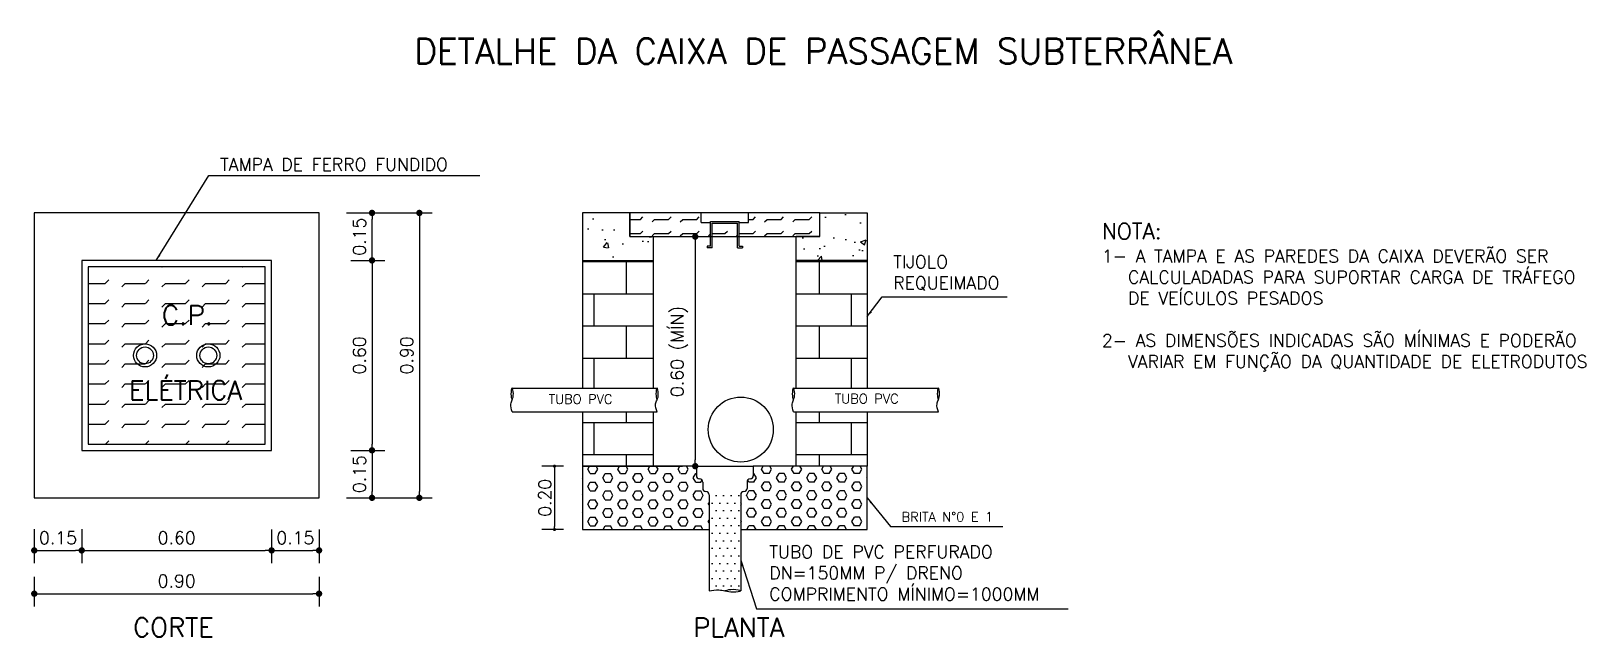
# Model space of a CAD drawing. Extents: x -0.01 to 4.9, y -0.44 to 1.47.
import ezdxf

# ---------------------------------------------------------------- set-up
doc = ezdxf.new("R2010")
doc.units = 0
doc.header["$MEASUREMENT"] = 0
doc.layers.get('0').update_dxf_attribs({"linetype": 'CONTINUOUS'})
doc.layers.get('DEFPOINTS').update_dxf_attribs({"linetype": 'CONTINUOUS'})
doc.layers.add('DETALHES', color=4, linetype='CONTINUOUS')
doc.styles.add('ROMANS', font='romans.shx')
doc.styles.add('TEXTO3', font='sanss___.ttf', dxfattribs={"height": 0.03})
doc.dimstyles.new('LINEAR', dxfattribs={"dimtxt": 0.04, "dimasz": 0.02, "dimexe": 0.04, "dimexo": 0.25, "dimgap": 0.02, "dimtad": 1, "dimzin": 0, "dimtxsty": 'ROMANS', "dimblk1": 'DOT', "dimblk2": 'DOT', "dimsah": 1, "dimcen": 0.09, "dimclrd": 1, "dimclre": 1, "dimclrt": 3, "dimazin": 3, "dimtfac": 1, "dimtdec": 4, "dimtofl": 0, "dimtmove": 0, "dimatfit": 3, "dimtolj": 1, "dimtzin": 0})
doc.dimstyles.new('LINEAR$0', dxfattribs={"dimtxt": 0.04, "dimasz": 0.01, "dimexe": 0.04, "dimexo": 0.06, "dimgap": 0.01, "dimtad": 1, "dimzin": 0, "dimtxsty": 'ROMANS', "dimblk1": 'DOT', "dimblk2": 'DOT', "dimsah": 1, "dimcen": 0.09, "dimclrd": 1, "dimclre": 1, "dimclrt": 3, "dimazin": 3, "dimtfac": 0.1, "dimtdec": 4, "dimtofl": 0, "dimtmove": 0, "dimatfit": 3, "dimtolj": 1, "dimtzin": 0})
doc.dimstyles.new('TEXTO', dxfattribs={"dimtxt": 0.04, "dimasz": 0.02, "dimexe": 0.04, "dimexo": 0.25, "dimgap": 0.015, "dimtad": 1, "dimzin": 0, "dimtxsty": 'ROMANS', "dimcen": 0.09, "dimclrd": 1, "dimclre": 1, "dimclrt": 3, "dimazin": 3, "dimtfac": 1, "dimtdec": 4, "dimtofl": 0, "dimtmove": 0, "dimatfit": 3, "dimtolj": 1, "dimtzin": 0})

# ---------------------------------------------------------------- blocks, each defined once
blk = doc.blocks.new('_DOT')
at = {"color": 0, "linetype": 'BYBLOCK'}
blk.add_line((-0.5, 0), (-1, 0), dxfattribs=at)
at = {"color": 0, "linetype": 'BYBLOCK', "const_width": 0.5}
blk.add_lwpolyline([(-0.25, 0, 1), (0.25, 0, 1)], format="xyb", close=True, dxfattribs=at)
blk = doc.blocks.new('*D2')
at = {"color": 1, "linetype": 'BYBLOCK'}
for p, q in [((1.9492, 0.825), (2.0485, 0.825)), ((2.0885, 0.805), (2.0885, 0.12)), ((1.9492, 0.1), (2.0485, 0.1))]:
    blk.add_line(p, q, dxfattribs=at)
at = {"layer": 'DEFPOINTS', "color": 0, "linetype": 'BYBLOCK'}
for p in [(2.1992, 0.825), (2.0885, 0.1), (2.1992, 0.1)]:
    blk.add_point(p, dxfattribs=at)
at = {"color": 1, "linetype": 'BYBLOCK', "xscale": 0.02, "yscale": 0.02, "zscale": 0.02}
for p, rotation in [((2.0885, 0.825), 90), ((2.0885, 0.1), 270)]:
    blk.add_blockref('_DOT', p, dxfattribs=dict(at, rotation=rotation))
at = {"color": 3, "linetype": 'BYBLOCK', "insert": (2.038, 0.4625), "char_height": 0.04, "attachment_point": 5, "rotation": 90, "style": 'ROMANS'}
blk.add_mtext('\\A1;0.60 (MÍN)', dxfattribs=at)
blk = doc.blocks.new('*D3')
at = {"color": 1, "linetype": 'BYBLOCK'}
for p, q in [((1.6721, 0.1), (1.6036, 0.1)), ((1.6436, 0.09), (1.6436, -0.09)), ((1.6721, -0.1), (1.6036, -0.1))]:
    blk.add_line(p, q, dxfattribs=at)
at = {"layer": 'DEFPOINTS', "color": 0, "linetype": 'BYBLOCK'}
for p in [(1.7321, 0.1), (1.6436, -0.1), (1.7321, -0.1)]:
    blk.add_point(p, dxfattribs=at)
at = {"color": 1, "linetype": 'BYBLOCK', "xscale": 0.01, "yscale": 0.01, "zscale": 0.01}
for p, rotation in [((1.6436, 0.1), 90), ((1.6436, -0.1), 270)]:
    blk.add_blockref('_DOT', p, dxfattribs=dict(at, rotation=rotation))
at = {"color": 3, "linetype": 'BYBLOCK', "insert": (1.6136, 0), "char_height": 0.04, "attachment_point": 5, "rotation": 90, "style": 'ROMANS'}
blk.add_mtext('\\A1;0.20', dxfattribs=at)
blk = doc.blocks.new('*D4')
at = {"color": 1, "linetype": 'BYBLOCK'}
for p, q in [((1, 0.9), (1.1073, 0.9)), ((1.0673, 0.77), (1.0673, 0.88)), ((1, 0.75), (1.1073, 0.75))]:
    blk.add_line(p, q, dxfattribs=at)
at = {"layer": 'DEFPOINTS', "color": 0, "linetype": 'BYBLOCK'}
for p in [(0.75, 0.9), (1.0673, 0.9), (0.75, 0.75)]:
    blk.add_point(p, dxfattribs=at)
at = {"color": 1, "linetype": 'BYBLOCK', "xscale": 0.02, "yscale": 0.02, "zscale": 0.02}
for p, rotation in [((1.0673, 0.9), 90), ((1.0673, 0.75), 270)]:
    blk.add_blockref('_DOT', p, dxfattribs=dict(at, rotation=rotation))
at = {"color": 3, "linetype": 'BYBLOCK', "insert": (1.0273, 0.825), "char_height": 0.04, "attachment_point": 5, "rotation": 90, "style": 'ROMANS'}
blk.add_mtext('\\A1;0.15', dxfattribs=at)
blk = doc.blocks.new('*D5')
at = {"color": 1, "linetype": 'BYBLOCK'}
for p, q in [((1, 0.75), (1.1073, 0.75)), ((1.0673, 0.73), (1.0673, 0.17)), ((1, 0.15), (1.1073, 0.15))]:
    blk.add_line(p, q, dxfattribs=at)
at = {"layer": 'DEFPOINTS', "color": 0, "linetype": 'BYBLOCK'}
for p in [(0.75, 0.75), (0.75, 0.15), (1.0673, 0.15)]:
    blk.add_point(p, dxfattribs=at)
at = {"color": 1, "linetype": 'BYBLOCK', "xscale": 0.02, "yscale": 0.02, "zscale": 0.02}
for p, rotation in [((1.0673, 0.75), 90), ((1.0673, 0.15), 270)]:
    blk.add_blockref('_DOT', p, dxfattribs=dict(at, rotation=rotation))
at = {"color": 3, "linetype": 'BYBLOCK', "insert": (1.0273, 0.45), "char_height": 0.04, "attachment_point": 5, "rotation": 90, "style": 'ROMANS'}
blk.add_mtext('\\A1;0.60', dxfattribs=at)
blk = doc.blocks.new('*D6')
at = {"color": 1, "linetype": 'BYBLOCK'}
for p, q in [((1, 0.15), (1.1073, 0.15)), ((1.0673, 0.13), (1.0673, 0.02)), ((1, 0), (1.1073, 0))]:
    blk.add_line(p, q, dxfattribs=at)
at = {"layer": 'DEFPOINTS', "color": 0, "linetype": 'BYBLOCK'}
for p in [(0.75, 0.15), (0.75, 0), (1.0673, 0)]:
    blk.add_point(p, dxfattribs=at)
at = {"color": 1, "linetype": 'BYBLOCK', "xscale": 0.02, "yscale": 0.02, "zscale": 0.02}
for p, rotation in [((1.0673, 0.15), 90), ((1.0673, 0), 270)]:
    blk.add_blockref('_DOT', p, dxfattribs=dict(at, rotation=rotation))
at = {"color": 3, "linetype": 'BYBLOCK', "insert": (1.0273, 0.075), "char_height": 0.04, "attachment_point": 5, "rotation": 90, "style": 'ROMANS'}
blk.add_mtext('\\A1;0.15', dxfattribs=at)
blk = doc.blocks.new('*D7')
at = {"color": 1, "linetype": 'BYBLOCK'}
for p, q in [((0.9863, 0.9), (1.2568, 0.9)), ((1.2168, 0.88), (1.2168, 0.02)), ((0.9863, 0), (1.2568, 0))]:
    blk.add_line(p, q, dxfattribs=at)
at = {"layer": 'DEFPOINTS', "color": 0, "linetype": 'BYBLOCK'}
for p in [(0.7363, 0.9), (0.7363, 0), (1.2168, 0)]:
    blk.add_point(p, dxfattribs=at)
at = {"color": 1, "linetype": 'BYBLOCK', "xscale": 0.02, "yscale": 0.02, "zscale": 0.02}
for p, rotation in [((1.2168, 0.9), 90), ((1.2168, 0), 270)]:
    blk.add_blockref('_DOT', p, dxfattribs=dict(at, rotation=rotation))
at = {"color": 3, "linetype": 'BYBLOCK', "insert": (1.1768, 0.45), "char_height": 0.04, "attachment_point": 5, "rotation": 90, "style": 'ROMANS'}
blk.add_mtext('\\A1;0.90', dxfattribs=at)
blk = doc.blocks.new('*D8')
at = {"color": 1, "linetype": 'BYBLOCK'}
for p, q in [((0, -0.0986), (0, -0.2061)), ((0.15, -0.0986), (0.15, -0.2061)), ((0.02, -0.1661), (0.13, -0.1661))]:
    blk.add_line(p, q, dxfattribs=at)
at = {"layer": 'DEFPOINTS', "color": 0, "linetype": 'BYBLOCK'}
for p in [(0, 0.1514), (0.15, 0.1514), (0.15, -0.1661)]:
    blk.add_point(p, dxfattribs=at)
at = {"color": 1, "linetype": 'BYBLOCK', "xscale": 0.02, "yscale": 0.02, "zscale": 0.02, "rotation": 180}
blk.add_blockref('_DOT', (0, -0.1661), dxfattribs=at)
at = {"color": 1, "linetype": 'BYBLOCK', "xscale": 0.02, "yscale": 0.02, "zscale": 0.02}
blk.add_blockref('_DOT', (0.15, -0.1661), dxfattribs=at)
at = {"color": 3, "linetype": 'BYBLOCK', "insert": (0.075, -0.1261), "char_height": 0.04, "attachment_point": 5, "style": 'ROMANS'}
blk.add_mtext('\\A1;0.15', dxfattribs=at)
blk = doc.blocks.new('*D9')
at = {"color": 1, "linetype": 'BYBLOCK'}
for p, q in [((0.15, -0.1), (0.15, -0.2061)), ((0.75, -0.1), (0.75, -0.2061)), ((0.17, -0.1661), (0.73, -0.1661))]:
    blk.add_line(p, q, dxfattribs=at)
at = {"layer": 'DEFPOINTS', "color": 0, "linetype": 'BYBLOCK'}
for p in [(0.15, 0.15), (0.75, 0.15), (0.75, -0.1661)]:
    blk.add_point(p, dxfattribs=at)
at = {"color": 1, "linetype": 'BYBLOCK', "xscale": 0.02, "yscale": 0.02, "zscale": 0.02, "rotation": 180}
blk.add_blockref('_DOT', (0.15, -0.1661), dxfattribs=at)
at = {"color": 1, "linetype": 'BYBLOCK', "xscale": 0.02, "yscale": 0.02, "zscale": 0.02}
blk.add_blockref('_DOT', (0.75, -0.1661), dxfattribs=at)
at = {"color": 3, "linetype": 'BYBLOCK', "insert": (0.45, -0.1261), "char_height": 0.04, "attachment_point": 5, "style": 'ROMANS'}
blk.add_mtext('\\A1;0.60', dxfattribs=at)
blk = doc.blocks.new('*D10')
at = {"color": 1, "linetype": 'BYBLOCK'}
for p, q in [((0.75, -0.1), (0.75, -0.2061)), ((0.9, -0.1), (0.9, -0.2061)), ((0.77, -0.1661), (0.88, -0.1661))]:
    blk.add_line(p, q, dxfattribs=at)
at = {"layer": 'DEFPOINTS', "color": 0, "linetype": 'BYBLOCK'}
for p in [(0.75, 0.15), (0.9, 0.15), (0.9, -0.1661)]:
    blk.add_point(p, dxfattribs=at)
at = {"color": 1, "linetype": 'BYBLOCK', "xscale": 0.02, "yscale": 0.02, "zscale": 0.02, "rotation": 180}
blk.add_blockref('_DOT', (0.75, -0.1661), dxfattribs=at)
at = {"color": 1, "linetype": 'BYBLOCK', "xscale": 0.02, "yscale": 0.02, "zscale": 0.02}
blk.add_blockref('_DOT', (0.9, -0.1661), dxfattribs=at)
at = {"color": 3, "linetype": 'BYBLOCK', "insert": (0.825, -0.1261), "char_height": 0.04, "attachment_point": 5, "style": 'ROMANS'}
blk.add_mtext('\\A1;0.15', dxfattribs=at)
blk = doc.blocks.new('*D11')
at = {"color": 1, "linetype": 'BYBLOCK'}
for p, q in [((0, -0.25), (0, -0.3428)), ((0.9, -0.25), (0.9, -0.3428)), ((0.02, -0.3028), (0.88, -0.3028))]:
    blk.add_line(p, q, dxfattribs=at)
at = {"layer": 'DEFPOINTS', "color": 0, "linetype": 'BYBLOCK'}
for p in [(0, 0), (0.9, 0), (0.9, -0.3028)]:
    blk.add_point(p, dxfattribs=at)
at = {"color": 1, "linetype": 'BYBLOCK', "xscale": 0.02, "yscale": 0.02, "zscale": 0.02, "rotation": 180}
blk.add_blockref('_DOT', (0, -0.3028), dxfattribs=at)
at = {"color": 1, "linetype": 'BYBLOCK', "xscale": 0.02, "yscale": 0.02, "zscale": 0.02}
blk.add_blockref('_DOT', (0.9, -0.3028), dxfattribs=at)
at = {"color": 3, "linetype": 'BYBLOCK', "insert": (0.45, -0.2628), "char_height": 0.04, "attachment_point": 5, "style": 'ROMANS'}
blk.add_mtext('\\A1;0.90', dxfattribs=at)

msp = doc.modelspace()

# ---------------------------------------------------------------- hatches: boundary and pattern name
at = {"layer": 'DETALHES'}
h = msp.add_hatch(dxfattribs=at)
h.set_pattern_fill('AR-CONC', color=1, scale=0.001, style=0)
h.set_pattern_definition([(50, (-100.54173, -166.386), (0.18218467, -0.01593909), [0.01905, -0.20955]), (355, (-100.54173, -166.386), (-0.03524283, 0.19105664), [0.01524, -0.16764]), (100.451, (-100.52655, -166.38733), (0.1469425, 0.17511669), [0.01619, -0.17809]), (46.1842, (-100.54173, -166.3352), (0.27107904, -0.04204233), [0.028575, -0.314325]), (96.6356, (-100.51914, -166.3387), (0.23740423, 0.24742556), [0.024285, -0.267135]), (351.184, (-100.54173, -166.3352), (0.2374046, 0.2474251), [0.02286, -0.25146]), (21, (-100.51633, -166.3479), (0.15161488, -0.10226552), [0.01905, -0.20955]), (326, (-100.51633, -166.3479), (0.06180203, 0.18418797), [0.01524, -0.16764]), (71.4514, (-100.5037, -166.35642), (0.21341649, 0.08192286), [0.01619, -0.17809]), (37.5, (-100.54173, -166.386), (0.003088603, 0.084555039), [0, -0.165608, 0, -0.17018, 0, -0.168275]), (7.5, (-100.54173, -166.386), (0.066819663, 0.100180575), [0, -0.097028, 0, -0.161798, 0, -0.064135]), (327.5, (-100.59837, -166.386), (0.135590595, -0.005728744), [0, -0.0635, 0, -0.19812, 0, -0.26289]), (317.5, (-100.62377, -166.386), (0.14812918, 0.02542649), [0, -0.08255, 0, -0.131572, 0, -0.18669])])
h.paths.add_polyline_path([(1.8821, 0.825), (1.8821, 0.9), (1.7321, 0.9), (1.7321, 0.75), (1.9571, 0.75), (1.9571, 0.825)])
h.paths.add_polyline_path([(2.6321, 0.75), (2.6321, 0.9), (2.4821, 0.9), (2.4821, 0.825), (2.4071, 0.825), (2.4071, 0.75)])
h = msp.add_hatch(dxfattribs=at)
h.set_pattern_fill('AR-B816', color=1, scale=0.0005, style=0)
h.set_pattern_definition([(0, (-100.54173, -166.386), (0, 0.1016), []), (90, (-100.54173, -166.386), (-0.1016, 0.1016), [0.1016, -0.1016])])
h.paths.add_polyline_path([(1.9571, 0.75), (1.7321, 0.75), (1.7321, 0.3466), (1.9571, 0.3466)])
h.paths.add_polyline_path([(1.9571, 0.1), (1.9571, 0.2716), (1.7321, 0.2716), (1.7321, 0.1)])
h.paths.add_polyline_path([(2.4071, 0.3466), (2.6321, 0.3466), (2.6321, 0.75), (2.4071, 0.75)])
h.paths.add_polyline_path([(2.6321, 0.1), (2.6321, 0.2716), (2.4071, 0.2716), (2.4071, 0.1)])
h = msp.add_hatch(dxfattribs=at)
h.set_pattern_fill('FLEX', color=1, scale=0.01, style=0)
h.set_pattern_definition([(0, (-100.423595, -166.835854), (0, 0.0635), [0.0635, -0.0635]), (45, (-100.360095, -166.835854), (4e-18, 0.063500027), [0.015875, -0.0580526, 0.015875, -0.0898026])])
h.paths.add_polyline_path([(0.73, 0.17), (0.73, 0.73), (0.17, 0.73), (0.17, 0.17)])
h = msp.add_hatch(dxfattribs=at)
h.set_pattern_fill('HEX', color=1, scale=0.005, style=0)
h.set_pattern_definition([(0, (-100.54173, -166.386), (0, 0.0274963), [0.015875, -0.03175]), (120, (-100.54173, -166.386), (-0.0238124943, -0.01374815), [0.015875, -0.03175]), (60, (-100.525856, -166.386), (-0.0238124943, 0.01374815), [0.015875, -0.03175])])
h.paths.add_polyline_path([(1.7321, 0.1), (1.7321, -0.1), (2.1321, -0.1), (2.1321, 0.01, 0.414214), (2.1221, 0.02, -0.414214), (2.1121, 0.03), (2.1121, 0.05, 0.414214), (2.1021, 0.06, -0.414214), (2.0921, 0.07), (2.0921, 0.1)])
h = msp.add_hatch(dxfattribs=at)
h.set_pattern_fill('HEX', color=1, scale=0.005, style=0)
h.set_pattern_definition([(180, (104.905955, -166.386), (0, 0.0274963), [0.015875, -0.03175]), (60, (104.905955, -166.386), (0.0238124943, -0.01374815), [0.015875, -0.03175]), (120, (104.89008, -166.386), (0.0238124943, 0.01374815), [0.015875, -0.03175])])
h.paths.add_polyline_path([(2.2321, 0.01, -0.414214), (2.2421, 0.02, 0.414214), (2.2521, 0.03), (2.2521, 0.05, -0.414214), (2.2621, 0.06, 0.414214), (2.2721, 0.07), (2.2721, 0.1), (2.6321, 0.1), (2.6321, -0.1), (2.2321, -0.1)])
h = msp.add_hatch(dxfattribs=at)
h.set_pattern_fill('DOTS', color=3, scale=0.015, style=0)
h.set_pattern_definition([(0, (-100.322754, -166.132392), (0.01190625, 0.0238125), [0, -0.0238125])])
h.paths.add_polyline_path([(2.2321, 0.01, -0.161327), (2.2341, 0.016), (2.1301, 0.016, -0.161327), (2.1321, 0.01), (2.1321, -0.294), (2.2321, -0.294)])

# ---------------------------------------------------------------- linework, layer by layer
at = {"layer": 'DETALHES', "color": 3}
for p, q in [((1.8821, 0.9), (1.7321, 0.9)), ((1.7321, 0.9), (1.7321, 0.3466)), ((1.8821, 0.825), (1.8821, 0.9)), ((2.4821, 0.825), (2.4821, 0.9)), ((2.4821, 0.9), (2.6321, 0.9)), ((2.6321, 0.9), (2.6321, 0.3466)), ((1.8821, 0.825), (1.9571, 0.825)), ((1.9571, 0.3466), (1.9571, 0.825)), ((2.4821, 0.825), (2.4071, 0.825)), ((2.4071, 0.3466), (2.4071, 0.825)), ((1.7321, 0.75), (1.9571, 0.75)), ((2.6321, 0.75), (2.4071, 0.75)), ((1.7321, 0.2716), (1.7321, 0.1)), ((1.9571, 0.1), (1.9571, 0.2716)), ((2.4071, 0.1), (2.4071, 0.2716)), ((2.6321, 0.2716), (2.6321, 0.1)), ((1.7321, 0.1), (1.9571, 0.1)), ((1.7321, 0.1), (1.7321, -0.1)), ((2.0921, 0.1), (1.7321, 0.1)), ((2.6321, 0.1), (2.2721, 0.1)), ((2.6321, 0.1), (2.4071, 0.1)), ((2.6321, -0.1), (2.6321, 0.1)), ((1.7321, -0.1), (2.1321, -0.1)), ((2.2321, -0.1), (2.6321, -0.1))]:
    msp.add_line(p, q, dxfattribs=at)
at = {"layer": 'DETALHES', "color": 1}
for p, q in [((1.9156, 0.8794), (1.9234, 0.8873)), ((2.0045, 0.8794), (2.0123, 0.8873)), ((2.0934, 0.8794), (2.1012, 0.8873)), ((2.2712, 0.8794), (2.279, 0.8873)), ((2.3601, 0.8794), (2.3679, 0.8873)), ((2.449, 0.8794), (2.4568, 0.8873)), ((1.8821, 0.8793), (1.9155, 0.8793)), ((1.9156, 0.835), (1.9234, 0.8428)), ((1.9522, 0.8716), (1.96, 0.8794)), ((1.96, 0.8793), (2.0044, 0.8793)), ((2.0045, 0.835), (2.0123, 0.8428)), ((2.0411, 0.8716), (2.0489, 0.8794)), ((2.0489, 0.8793), (2.0933, 0.8793)), ((2.0934, 0.835), (2.1012, 0.8428)), ((2.1823, 0.835), (2.1901, 0.8428)), ((2.2571, 0.8793), (2.2711, 0.8793)), ((2.2712, 0.835), (2.279, 0.8428)), ((2.3078, 0.8716), (2.3156, 0.8794)), ((2.3156, 0.8793), (2.36, 0.8793)), ((2.3601, 0.835), (2.3679, 0.8428)), ((2.3967, 0.8716), (2.4045, 0.8794)), ((2.4045, 0.8793), (2.4489, 0.8793)), ((2.449, 0.835), (2.4568, 0.8428)), ((1.8821, 0.8349), (1.9155, 0.8349)), ((1.9522, 0.8271), (1.96, 0.835)), ((1.96, 0.8349), (2.0044, 0.8349)), ((2.0411, 0.8271), (2.0489, 0.835)), ((2.0489, 0.8349), (2.0933, 0.8349)), ((2.13, 0.8271), (2.1371, 0.8343)), ((2.1421, 0.8349), (2.1822, 0.8349)), ((2.2189, 0.8271), (2.2221, 0.8304)), ((2.2271, 0.8349), (2.2711, 0.8349)), ((2.3078, 0.8271), (2.3156, 0.835)), ((2.3156, 0.8349), (2.36, 0.8349)), ((2.3967, 0.8271), (2.4045, 0.835)), ((2.4045, 0.8349), (2.4489, 0.8349))]:
    msp.add_line(p, q, dxfattribs=at)
at = {"layer": 'DETALHES', "color": 2}
for p, q in [((2.1071, 0.87), (2.1071, 0.9)), ((2.2571, 0.87), (2.2571, 0.9)), ((2.1071, 0.87), (2.1371, 0.87)), ((2.1371, 0.8725), (2.2271, 0.8725)), ((2.1371, 0.795), (2.1371, 0.8725)), ((2.1421, 0.8675), (2.2221, 0.8675)), ((2.1421, 0.79), (2.1421, 0.8675)), ((2.2221, 0.79), (2.2221, 0.8675)), ((2.2271, 0.795), (2.2271, 0.8725)), ((2.2271, 0.87), (2.2571, 0.87)), ((2.1371, 0.795), (2.1267, 0.795)), ((2.1267, 0.795), (2.1267, 0.79)), ((2.1421, 0.79), (2.1267, 0.79)), ((2.2221, 0.79), (2.2376, 0.79)), ((2.2271, 0.795), (2.2376, 0.795)), ((2.2376, 0.795), (2.2376, 0.79))]:
    msp.add_line(p, q, dxfattribs=at)
at = {"layer": 'DETALHES', "color": 4}
for p, q in [((1.5098, 0.3466), (1.9679, 0.3466)), ((2.3987, 0.3466), (2.8568, 0.3466)), ((1.5098, 0.2716), (1.9679, 0.2716)), ((2.3987, 0.2716), (2.8568, 0.2716)), ((2.0921, 0.1), (2.2721, 0.1)), ((2.0921, 0.1), (2.0921, 0.07)), ((2.2721, 0.1), (2.2721, 0.07)), ((2.1121, 0.05), (2.1121, 0.03)), ((2.2521, 0.05), (2.2521, 0.03)), ((2.1321, 0.01), (2.1321, -0.294)), ((2.2321, 0.01), (2.2321, -0.294))]:
    msp.add_line(p, q, dxfattribs=at)
at = {"layer": 'DETALHES', "color": 6}
for p, q in [((2.1021, 0.06), (2.1021, 0.06)), ((2.2621, 0.06), (2.2621, 0.06)), ((2.1221, 0.02), (2.1221, 0.02))]:
    msp.add_line(p, q, dxfattribs=at)
at = {"layer": 'DETALHES', "color": 3}
for points in [[(0, 0), (0.9, 0), (0.9, 0.9), (0, 0.9)], [(1.8821, 0.825), (2.4821, 0.825), (2.4821, 0.9), (1.8821, 0.9)], [(0.15, 0.15), (0.75, 0.15), (0.75, 0.75), (0.15, 0.75)], [(0.17, 0.17), (0.73, 0.17), (0.73, 0.73), (0.17, 0.73)]]:
    msp.add_lwpolyline(points, close=True, dxfattribs=at)
for centre, radius in [((0.35, 0.45), 0.0366), ((0.35, 0.45), 0.0266), ((0.55, 0.45), 0.0366), ((0.55, 0.45), 0.0266)]:
    msp.add_circle(centre, radius, dxfattribs=at)
at = {"layer": 'DETALHES', "color": 6}
msp.add_circle((2.2324, 0.2158), 0.1027, dxfattribs=at)
at = {"layer": 'DETALHES', "color": 4}
for centre, start, end in [((2.1021, 0.07), 180, 270), ((2.1021, 0.05), 360, 90), ((2.2621, 0.05), 90, 180), ((2.2621, 0.07), 270, 0), ((2.1221, 0.03), 180, 270), ((2.1221, 0.01), 0, 90), ((2.2421, 0.01), 90, 180), ((2.2421, 0.03), 270, 0)]:
    msp.add_arc(centre, 0.01, start, end, dxfattribs=at)
for points in [[(1.5098, 0.2716), (1.5063, 0.2963), (1.5098, 0.3091), (1.5138, 0.3295), (1.5098, 0.3466), (1.5063, 0.328), (1.5098, 0.3091)], [(1.9679, 0.2716), (1.9635, 0.2966), (1.9679, 0.3091), (1.9718, 0.3292), (1.9679, 0.3466), (1.9645, 0.3285), (1.9679, 0.3091)], [(2.3987, 0.2716), (2.3952, 0.2963), (2.3987, 0.3091), (2.4028, 0.3295), (2.3987, 0.3466), (2.3952, 0.328), (2.3987, 0.3091)], [(2.8568, 0.2716), (2.8525, 0.2966), (2.8568, 0.3091), (2.8607, 0.3292), (2.8568, 0.3466), (2.8534, 0.3285), (2.8568, 0.3091)], [(2.1321, -0.294), (2.1631, -0.2908), (2.1821, -0.294), (2.2088, -0.2971), (2.2321, -0.294), (2.2093, -0.2899), (2.1821, -0.294)]]:
    msp.add_spline(points, degree=3, dxfattribs=at)

# ---------------------------------------------------------------- texts
at = {"layer": 'DETALHES', "color": 6, "style": 'ROMANS'}
msp.add_text('DETALHE DA CAIXA DE PASSAGEM SUBTERRÂNEA', height=0.08, dxfattribs=at).set_placement((1.2004, 1.3714))
at = {"layer": 'DETALHES', "color": 3, "attachment_point": 4, "style": 'ROMANS'}
for s, insert, char_height in [('TAMPA DE FERRO FUNDIDO', (0.5871, 1.0532), 0.04), ('\\A1;TIJOLO\\PREQUEIMADO', (2.714, 0.7102), 0.04), ('\\A1;BRITA N°0 E 1', (2.7407, -0.0602), 0.03), ('\\A1;TUBO DE PVC PERFURADO\\PDN=150MM P/ DRENO\\PCOMPRIMENTO MÍNIMO=1000MM', (2.3224, -0.2374), 0.04)]:
    msp.add_mtext(s, dxfattribs=dict(at, insert=insert, char_height=char_height))
at = {"layer": 'DETALHES', "insert": (3.3737, 0.8671), "char_height": 0.05, "width": 1.684694, "attachment_point": 1, "style": 'ROMANS'}
msp.add_mtext('\\C4;NOTA:\\P\\H0.04;\\C3;1- A TAMPA E AS PAREDES DA CAIXA DEVERÃO SER\\P   CALCULADADAS PARA SUPORTAR CARGA DE TRÁFEGO\\P   DE VEÍCULOS PESADOS\\P\\P2- AS DIMENSÕES INDICADAS SÃO MÍNIMAS E PODERÃO\\P   VARIAR EM FUNÇÃO DA QUANTIDADE DE ELETRODUTOS', dxfattribs=at)
at = {"layer": 'DETALHES', "color": 4, "attachment_point": 1, "style": 'ROMANS'}
for s, insert, char_height, width in [('C.P.', (0.403, 0.6077), 0.061, 0.1507), ('ELÉTRICA', (0.2992, 0.3699), 0.06, 0.3114)]:
    msp.add_mtext(s, dxfattribs=dict(at, insert=insert, char_height=char_height, width=width))
at = {"layer": 'DETALHES', "color": 3, "attachment_point": 1}
for s, insert, char_height, width, style in [('\\Fromans.shx;TUBO PVC', (1.6252, 0.3268), 0.03, 0.2405, 'TEXTO3'), ('\\Fromans.shx;TUBO PVC', (2.5294, 0.3282), 0.03, 0.2405, 'TEXTO3'), ('\\C4;CORTE', (0.3123, -0.3792), 0.06, 0.4501, 'ROMANS'), ('\\Fromans.shx;\\C4;PLANTA', (2.082, -0.3792), 0.06, 0.4501, 'ROMANS')]:
    msp.add_mtext(s, dxfattribs=dict(at, insert=insert, char_height=char_height, width=width, style=style))

# ---------------------------------------------------------------- dimensions: what is measured, and where the dimension line sits
at = {"layer": 'DETALHES'}
for base, p1, p2, dimstyle, picture, middle in [((1.2168, 0), (0.7363, 0.9), (0.7363, 0), 'LINEAR', '*D7', (1.1768, 0.45)), ((1.0673, 0.15), (0.75, 0.75), (0.75, 0.15), 'LINEAR', '*D5', (1.0273, 0.45)), ((1.6436, -0.1), (1.7321, 0.1), (1.7321, -0.1), 'LINEAR$0', '*D3', (1.6136, 0))]:
    dim = msp.add_linear_dim(base=base, p1=p1, p2=p2, angle=90, dimstyle=dimstyle, dxfattribs=at)
    dim.commit()
    dim.dimension.update_dxf_attribs({"geometry": picture, "text_midpoint": middle})
for base, p1, p2, picture, middle in [((1.0673, 0.9), (0.75, 0.75), (0.75, 0.9), '*D4', (1.0673, 0.825)), ((1.0673, 0), (0.75, 0.15), (0.75, 0), '*D6', (1.0673, 0.075))]:
    dim = msp.add_linear_dim(base=base, p1=p1, p2=p2, angle=90, dimstyle='LINEAR', dxfattribs=at)
    dim.commit()
    dim.dimension.update_dxf_attribs({"geometry": picture, "text_midpoint": middle, "dimtype": 160})
dim = msp.add_linear_dim(base=(2.0885, 0.1), p1=(2.1992, 0.825), p2=(2.1992, 0.1), angle=90, text='0.60 (MÍN)', dimstyle='LINEAR', dxfattribs=at)
dim.commit()
dim.dimension.update_dxf_attribs({"geometry": '*D2', "text_midpoint": (2.0885, 0.4625), "dimtype": 160})
for base, p1, p2, picture, middle in [((0.15, -0.1661), (0, 0.1514), (0.15, 0.1514), '*D8', (0.075, -0.1661)), ((0.9, -0.1661), (0.75, 0.15), (0.9, 0.15), '*D10', (0.825, -0.1661))]:
    dim = msp.add_linear_dim(base=base, p1=p1, p2=p2, dimstyle='LINEAR', dxfattribs=at)
    dim.commit()
    dim.dimension.update_dxf_attribs({"geometry": picture, "text_midpoint": middle, "dimtype": 160})
for base, p1, p2, picture, middle in [((0.75, -0.1661), (0.15, 0.15), (0.75, 0.15), '*D9', (0.45, -0.1261)), ((0.9, -0.3028), (0, 0), (0.9, 0), '*D11', (0.45, -0.2628))]:
    dim = msp.add_linear_dim(base=base, p1=p1, p2=p2, dimstyle='LINEAR', dxfattribs=at)
    dim.commit()
    dim.dimension.update_dxf_attribs({"geometry": picture, "text_midpoint": middle})

# ---------------------------------------------------------------- leaders
at = {"layer": 'DETALHES', "color": 1, "annotation_type": 0, "has_hookline": 1, "hookline_direction": 0}
for points, dimstyle, text_width in [([(0.3851, 0.75), (0.5521, 1.0182), (0.5721, 1.0182)], 'TEXTO', 0.821), ([(2.6321, 0.5724), (2.679, 0.6352), (2.699, 0.6352)], 'TEXTO', 0.36), ([(2.6321, 0), (2.7057, -0.0902), (2.7257, -0.0902)], 'TEXTO', 0.32), ([(2.2321, -0.1969), (2.2824, -0.3504), (2.3024, -0.3504)], 'LINEAR', 0.9448)]:
    msp.add_leader(points, dimstyle=dimstyle, dxfattribs=dict(at, text_width=text_width))

doc.saveas('drawing.dxf')
